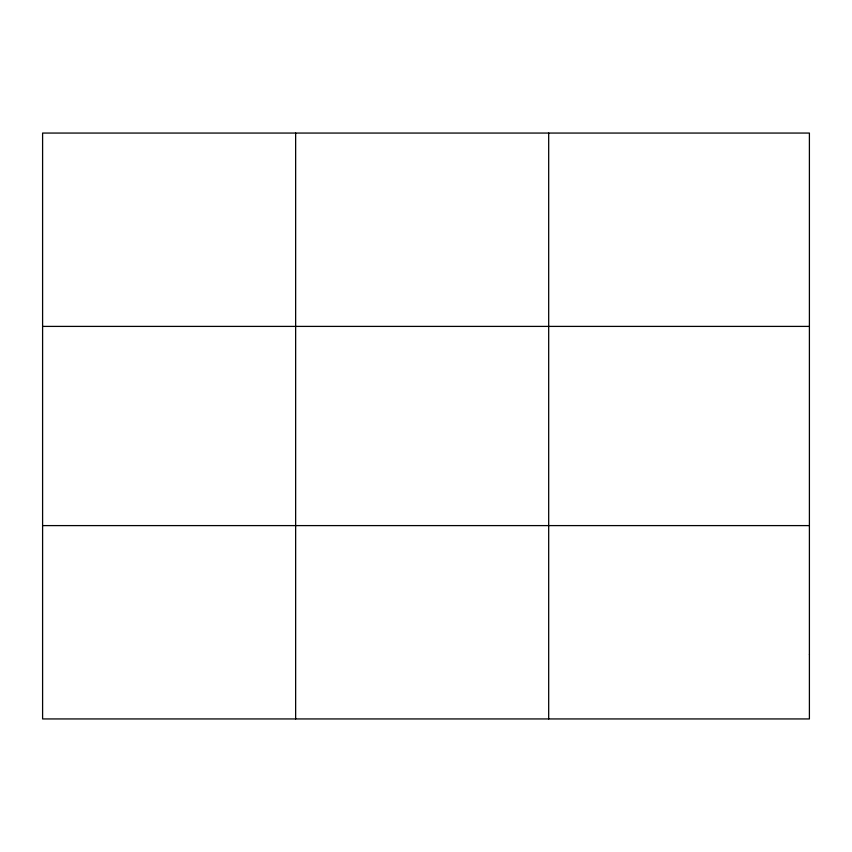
<?xml version="1.0" encoding="UTF-8"?>
<svg xmlns="http://www.w3.org/2000/svg" width="852" height="852" viewBox="0 0 852 852"><rect width="100%" height="100%" fill="white"/><g stroke="black" fill="none" stroke-linecap="round" stroke-linejoin="round"><path stroke-width="1.28" d="M295.644 718.939L295.644 133.061M548.688 718.939L548.688 133.061M42.6 326.401L809.4 326.401M42.6 525.599L809.4 525.599M809.4 654.496L809.4 718.939L42.6 718.939L42.6 133.061L809.4 133.061L809.4 654.496"/></g></svg>
